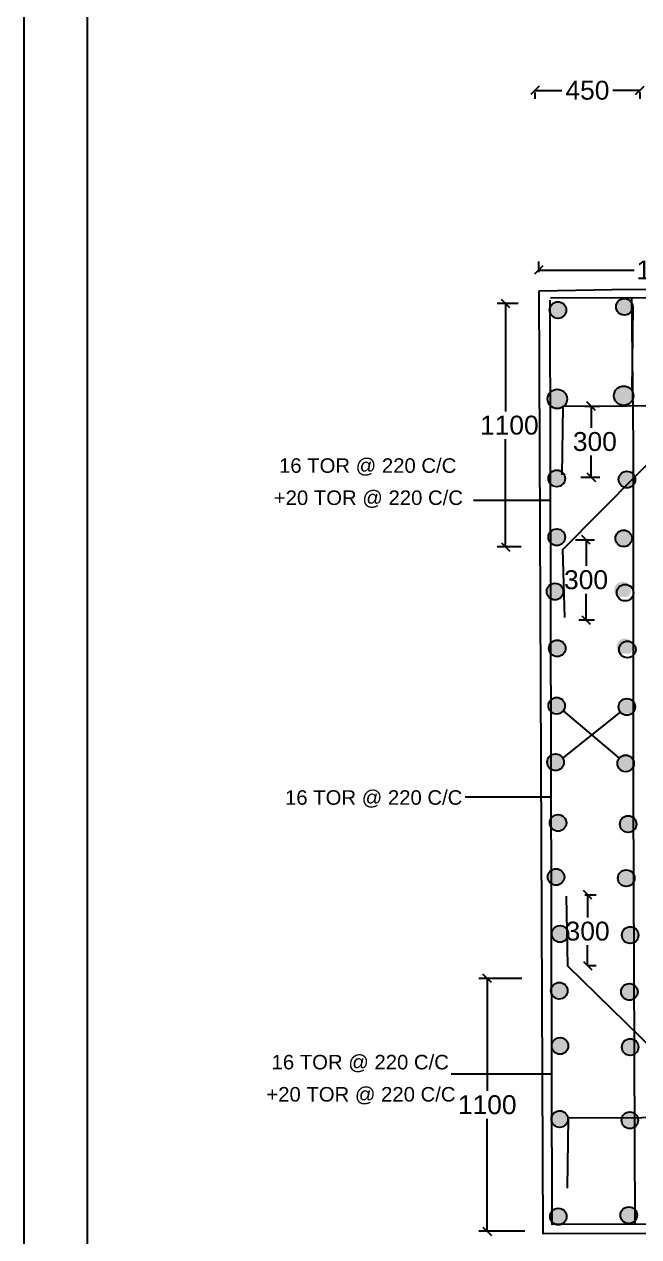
# Model space of a CAD drawing. Header units: inches. Extents: x 130.5 to 230.5, y 130.1 to 207.5.
# Drawn here: x 130.46 to 143.46, y 143.13 to 168.81 of the extents above; entities that cross this region are included whole.
import ezdxf

# ---------------------------------------------------------------- set-up
doc = ezdxf.new("R2010")
doc.units = ezdxf.units.IN
doc.header["$MEASUREMENT"] = 0
doc.layers.add('DRAWING', color=7, linetype='Continuous')
doc.styles.get("Standard").update_dxf_attribs({"font": 'arial.ttf'})
doc.dimstyles.get("Standard").update_dxf_attribs({"dimtxt": 0.18, "dimasz": 0.18, "dimexe": 0.18, "dimexo": 0.0625, "dimgap": 0.09, "dimtad": 0, "dimtih": 1, "dimtoh": 1, "dimdec": 4, "dimzin": 0, "dimdsep": 46, "dimtxsty": 'Standard', "dimblk": 'OBLIQUE', "dimblk1": 'OBLIQUE', "dimcen": 0.09, "dimadec": 0, "dimazin": 0, "dimtfac": 1, "dimtdec": 4, "dimtofl": 0, "dimtmove": 0, "dimatfit": 3, "dimfxl": 0, "dimtolj": 1, "dimtzin": 0, "dimarcsym": 0})
picture_1 = doc.add_image_def('image1.jpg', size_in_pixel=(4276, 3308))

# ---------------------------------------------------------------- blocks, each defined once
blk = doc.blocks.new('_Oblique')
at = {"color": 0, "linetype": 'ByBlock', "lineweight": -2}
blk.add_line((-0.5, -0.5), (0.5, 0.5), dxfattribs=at)
blk = doc.blocks.new('*D49')
at = {"layer": 'Defpoints', "color": 0, "transparency": 16777216}
for p in [(141.267, 167.427), (143.488, 167.441), (143.488, 167.413)]:
    blk.add_point(p, dxfattribs=at)
at = {"layer": 'DRAWING', "color": 0, "lineweight": -2, "transparency": 16777216}
for p, q in [((141.267, 167.413), (141.838, 167.413)), ((141.267, 167.364), (141.267, 167.233)), ((143.488, 167.413), (142.917, 167.413)), ((143.488, 167.379), (143.488, 167.233))]:
    blk.add_line(p, q, dxfattribs=at)
at = {"layer": 'DRAWING', "color": 0, "lineweight": -2, "transparency": 16777216, "xscale": 0.18, "yscale": 0.18, "zscale": 0.18, "rotation": 180}
blk.add_blockref('_Oblique', (141.267, 167.413), dxfattribs=at)
at = {"layer": 'DRAWING', "color": 0, "lineweight": -2, "transparency": 16777216, "xscale": 0.18, "yscale": 0.18, "zscale": 0.18}
blk.add_blockref('_Oblique', (143.488, 167.413), dxfattribs=at)
at = {"layer": 'DRAWING', "color": 0, "transparency": 16777216, "insert": (142.378, 167.413), "char_height": 0.4, "attachment_point": 5}
blk.add_mtext('\\A1;450', dxfattribs=at)
blk = doc.blocks.new('*D56')
at = {"layer": 'Defpoints', "color": 0, "transparency": 16777216}
for p in [(146.724, 163.606), (141.347, 163.496), (146.724, 163.512)]:
    blk.add_point(p, dxfattribs=at)
at = {"layer": 'DRAWING', "color": 0, "lineweight": -2, "transparency": 16777216}
for p, q in [((141.347, 163.559), (141.347, 163.786)), ((141.347, 163.606), (143.367, 163.606)), ((146.724, 163.606), (144.703, 163.606)), ((146.724, 163.575), (146.724, 163.786))]:
    blk.add_line(p, q, dxfattribs=at)
at = {"layer": 'DRAWING', "color": 0, "lineweight": -2, "transparency": 16777216, "xscale": 0.18, "yscale": 0.18, "zscale": 0.18, "rotation": 180}
blk.add_blockref('_Oblique', (141.347, 163.606), dxfattribs=at)
at = {"layer": 'DRAWING', "color": 0, "lineweight": -2, "transparency": 16777216, "xscale": 0.18, "yscale": 0.18, "zscale": 0.18}
blk.add_blockref('_Oblique', (146.724, 163.606), dxfattribs=at)
at = {"layer": 'DRAWING', "color": 0, "transparency": 16777216, "insert": (144.035, 163.606), "char_height": 0.4, "attachment_point": 5}
blk.add_mtext('\\A1;1100', dxfattribs=at)
blk = doc.blocks.new('*D66')
at = {"layer": 'Defpoints', "color": 0, "transparency": 16777216}
for p in [(140.974, 162.896), (140.647, 157.741), (141.039, 157.741)]:
    blk.add_point(p, dxfattribs=at)
at = {"layer": 'DRAWING', "color": 0, "lineweight": -2, "transparency": 16777216}
for p, q in [((140.912, 162.896), (140.467, 162.896)), ((140.647, 162.896), (140.647, 160.613)), ((140.647, 157.741), (140.647, 160.024)), ((140.977, 157.741), (140.467, 157.741))]:
    blk.add_line(p, q, dxfattribs=at)
at = {"layer": 'DRAWING', "color": 0, "lineweight": -2, "transparency": 16777216, "xscale": 0.18, "yscale": 0.18, "zscale": 0.18}
for p, rotation in [((140.647, 162.896), 90), ((140.647, 157.741), 270)]:
    blk.add_blockref('_Oblique', p, dxfattribs=dict(at, rotation=rotation))
at = {"layer": 'DRAWING', "color": 0, "transparency": 16777216, "insert": (140.647, 160.319), "char_height": 0.4, "attachment_point": 5}
blk.add_mtext('\\A1; 1100', dxfattribs=at)
blk = doc.blocks.new('*D91')
at = {"layer": 'Defpoints', "color": 0, "transparency": 16777216}
for p in [(142.261, 160.725), (142.175, 159.22), (142.458, 159.22)]:
    blk.add_point(p, dxfattribs=at)
at = {"layer": 'DRAWING', "color": 0, "lineweight": -2, "transparency": 16777216}
for p, q in [((142.324, 160.725), (142.638, 160.725)), ((142.458, 160.725), (142.458, 160.267)), ((142.458, 159.22), (142.458, 159.678)), ((142.237, 159.22), (142.638, 159.22))]:
    blk.add_line(p, q, dxfattribs=at)
at = {"layer": 'DRAWING', "color": 0, "lineweight": -2, "transparency": 16777216, "xscale": 0.18, "yscale": 0.18, "zscale": 0.18}
for p, rotation in [((142.458, 160.725), 90), ((142.458, 159.22), 270)]:
    blk.add_blockref('_Oblique', p, dxfattribs=dict(at, rotation=rotation))
at = {"layer": 'DRAWING', "color": 0, "transparency": 16777216, "insert": (142.458, 159.972), "char_height": 0.4, "attachment_point": 5}
blk.add_mtext('\\A1; 300', dxfattribs=at)
blk = doc.blocks.new('*D93')
at = {"layer": 'Defpoints', "color": 0, "transparency": 16777216}
for p in [(142.062, 157.894), (142.131, 156.196), (142.349, 156.196)]:
    blk.add_point(p, dxfattribs=at)
at = {"layer": 'DRAWING', "color": 0, "lineweight": -2, "transparency": 16777216}
for p, q in [((142.125, 157.894), (142.529, 157.894)), ((142.349, 157.894), (142.349, 157.339)), ((142.349, 156.196), (142.349, 156.751)), ((142.194, 156.196), (142.529, 156.196))]:
    blk.add_line(p, q, dxfattribs=at)
at = {"layer": 'DRAWING', "color": 0, "lineweight": -2, "transparency": 16777216, "xscale": 0.18, "yscale": 0.18, "zscale": 0.18}
for p, rotation in [((142.349, 157.894), 90), ((142.349, 156.196), 270)]:
    blk.add_blockref('_Oblique', p, dxfattribs=dict(at, rotation=rotation))
at = {"layer": 'DRAWING', "color": 0, "transparency": 16777216, "insert": (142.349, 157.045), "char_height": 0.4, "attachment_point": 5}
blk.add_mtext('\\A1;300', dxfattribs=at)
blk = doc.blocks.new('*D83')
at = {"layer": 'Defpoints', "color": 0, "transparency": 16777216}
for p in [(142.259, 150.372), (142.318, 148.873), (142.382, 148.873)]:
    blk.add_point(p, dxfattribs=at)
at = {"layer": 'DRAWING', "color": 0, "lineweight": -2, "transparency": 16777216}
for p, q in [((142.321, 150.372), (142.562, 150.372)), ((142.382, 150.372), (142.382, 149.896)), ((142.382, 148.873), (142.382, 149.308)), ((142.381, 148.873), (142.562, 148.873))]:
    blk.add_line(p, q, dxfattribs=at)
at = {"layer": 'DRAWING', "color": 0, "lineweight": -2, "transparency": 16777216, "xscale": 0.18, "yscale": 0.18, "zscale": 0.18}
for p, rotation in [((142.382, 150.372), 90), ((142.382, 148.873), 270)]:
    blk.add_blockref('_Oblique', p, dxfattribs=dict(at, rotation=rotation))
at = {"layer": 'DRAWING', "color": 0, "transparency": 16777216, "insert": (142.382, 149.602), "char_height": 0.4, "attachment_point": 5}
blk.add_mtext('\\A1;300', dxfattribs=at)
blk = doc.blocks.new('*D84')
at = {"layer": 'Defpoints', "color": 0, "transparency": 16777216}
for p in [(141.055, 148.603), (140.257, 143.247), (141.114, 143.247)]:
    blk.add_point(p, dxfattribs=at)
at = {"layer": 'DRAWING', "color": 0, "lineweight": -2, "transparency": 16777216}
for p, q in [((140.992, 148.603), (140.077, 148.603)), ((140.257, 148.603), (140.257, 146.219)), ((140.257, 143.247), (140.257, 145.631)), ((141.051, 143.247), (140.077, 143.247))]:
    blk.add_line(p, q, dxfattribs=at)
at = {"layer": 'DRAWING', "color": 0, "lineweight": -2, "transparency": 16777216, "xscale": 0.18, "yscale": 0.18, "zscale": 0.18}
for p, rotation in [((140.257, 148.603), 90), ((140.257, 143.247), 270)]:
    blk.add_blockref('_Oblique', p, dxfattribs=dict(at, rotation=rotation))
at = {"layer": 'DRAWING', "color": 0, "transparency": 16777216, "insert": (140.257, 145.925), "char_height": 0.4, "attachment_point": 5}
blk.add_mtext('\\A1;1100', dxfattribs=at)

msp = doc.modelspace()

# ---------------------------------------------------------------- hatches: boundary and pattern name
at = {"layer": 'DRAWING'}
h = msp.add_hatch(color=256, dxfattribs=at)
h.dxf.hatch_style = 1
h.paths.add_polyline_path([(141.57876, 162.75884, 0.23868129), (141.65059, 162.61694), (141.85449, 162.61368, 0.24714778), (141.93091, 162.75884, 1)])
h = msp.add_hatch(color=256, dxfattribs=at)
h.dxf.hatch_style = 1
h.paths.add_polyline_path([(142.98393, 162.8271, 0.23868129), (143.05576, 162.68521), (143.25966, 162.68194, 0.24714778), (143.33608, 162.8271, 1)])
h = msp.add_hatch(color=256, dxfattribs=at)
h.dxf.hatch_style = 1
h.paths.add_polyline_path([(141.9461, 160.87644, 1), (141.53531, 160.87644, 1)])
h = msp.add_hatch(color=256, dxfattribs=at)
h.dxf.hatch_style = 1
h.paths.add_polyline_path([(143.35127, 160.94471, 1), (142.94048, 160.94471, 1)])
h = msp.add_hatch(color=256, dxfattribs=at)
h.dxf.hatch_style = 1
h.paths.add_polyline_path([(141.55311, 159.19377, 0.23868129), (141.62494, 159.05187), (141.82884, 159.04861, 0.24714778), (141.90526, 159.19377, 1)])
h = msp.add_hatch(color=256, dxfattribs=at)
h.dxf.hatch_style = 1
h.paths.add_polyline_path([(143.03823, 159.16952, 0.23868129), (143.11005, 159.02762), (143.31396, 159.02436, 0.24714778), (143.39038, 159.16952, 1)])
h = msp.add_hatch(color=256, dxfattribs=at)
h.dxf.hatch_style = 1
h.paths.add_polyline_path([(141.55311, 157.94741, 0.23868129), (141.62494, 157.80551), (141.82884, 157.80225, 0.24714778), (141.90526, 157.94741, 1)])
h = msp.add_hatch(color=256, dxfattribs=at)
h.dxf.hatch_style = 1
h.paths.add_polyline_path([(142.97023, 157.92379, 0.23868129), (143.04206, 157.78189), (143.24596, 157.77863, 0.24714778), (143.32238, 157.92379, 1)])
h = msp.add_hatch(color=256, dxfattribs=at)
h.dxf.hatch_style = 1
h.paths.add_polyline_path([(141.51547, 156.79727, 0.23868129), (141.5873, 156.65537), (141.79121, 156.65211, 0.24714778), (141.86763, 156.79727, 1)])
h = msp.add_hatch(color=256, dxfattribs=at)
h.dxf.hatch_style = 1
h.paths.add_polyline_path([(142.94754, 156.829, 0.23868129), (143.01937, 156.6871), (143.22327, 156.68384, 0.24714778), (143.29969, 156.829, 1)])
h = msp.add_hatch(color=256, dxfattribs=at)
h.dxf.hatch_style = 1
h.paths.add_polyline_path([(141.56252, 155.59432, 0.23868129), (141.63435, 155.45242), (141.83825, 155.44916, 0.24714778), (141.91467, 155.59432, 1)])
h = msp.add_hatch(color=256, dxfattribs=at)
h.dxf.hatch_style = 1
h.paths.add_polyline_path([(142.99458, 155.62605, 0.23868129), (143.06641, 155.48415), (143.27032, 155.48089, 0.24714778), (143.34674, 155.62605, 1)])
h = msp.add_hatch(color=256, dxfattribs=at)
h.dxf.hatch_style = 1
h.paths.add_polyline_path([(141.55106, 154.37805, 0.23868129), (141.62289, 154.23615), (141.82679, 154.23289, 0.24714778), (141.90321, 154.37805, 1)])
h = msp.add_hatch(color=256, dxfattribs=at)
h.dxf.hatch_style = 1
h.paths.add_polyline_path([(143.03618, 154.35379, 0.23868129), (143.108, 154.21189), (143.31191, 154.20863, 0.24714778), (143.38833, 154.35379, 1)])
h = msp.add_hatch(color=256, dxfattribs=at)
h.dxf.hatch_style = 1
h.paths.add_polyline_path([(141.5266, 153.1811, 0.23868129), (141.59843, 153.0392), (141.80234, 153.03594, 0.24714778), (141.87876, 153.1811, 1)])
h = msp.add_hatch(color=256, dxfattribs=at)
h.dxf.hatch_style = 1
h.paths.add_polyline_path([(143.01172, 153.15684, 0.23868129), (143.08355, 153.01494), (143.28745, 153.01168, 0.24714778), (143.36387, 153.15684, 1)])
h = msp.add_hatch(color=256, dxfattribs=at)
h.dxf.hatch_style = 1
h.paths.add_polyline_path([(141.57983, 151.89532, 0.23868129), (141.65166, 151.75343), (141.85557, 151.75016, 0.24714778), (141.93199, 151.89532, 1)])
h = msp.add_hatch(color=256, dxfattribs=at)
h.dxf.hatch_style = 1
h.paths.add_polyline_path([(143.06495, 151.87107, 0.23868129), (143.13678, 151.72917), (143.34068, 151.72591, 0.24714778), (143.4171, 151.87107, 1)])
h = msp.add_hatch(color=256, dxfattribs=at)
h.dxf.hatch_style = 1
h.paths.add_polyline_path([(141.53817, 150.75087, 0.23868129), (141.61, 150.60897), (141.8139, 150.60571, 0.24714778), (141.89032, 150.75087, 1)])
h = msp.add_hatch(color=256, dxfattribs=at)
h.dxf.hatch_style = 1
h.paths.add_polyline_path([(143.02329, 150.72661, 0.23868129), (143.09512, 150.58471), (143.29902, 150.58145, 0.24714778), (143.37544, 150.72661, 1)])
h = msp.add_hatch(color=256, dxfattribs=at)
h.dxf.hatch_style = 1
h.paths.add_polyline_path([(141.6215, 149.54399, 0.23868129), (141.69333, 149.40209), (141.89723, 149.39883, 0.24714778), (141.97365, 149.54399, 1)])
h = msp.add_hatch(color=256, dxfattribs=at)
h.dxf.hatch_style = 1
h.paths.add_polyline_path([(143.10661, 149.51973, 0.23868129), (143.17844, 149.37783), (143.38235, 149.37457, 0.24714778), (143.45877, 149.51973, 1)])
h = msp.add_hatch(color=256, dxfattribs=at)
h.dxf.hatch_style = 1
h.paths.add_polyline_path([(141.60586, 148.34193, 0.23868129), (141.67769, 148.20003), (141.88159, 148.19677, 0.24714778), (141.95801, 148.34193, 1)])
h = msp.add_hatch(color=256, dxfattribs=at)
h.dxf.hatch_style = 1
h.paths.add_polyline_path([(143.09097, 148.31767, 0.23868129), (143.1628, 148.17578), (143.3667, 148.17251, 0.24714778), (143.44312, 148.31767, 1)])
h = msp.add_hatch(color=256, dxfattribs=at)
h.dxf.hatch_style = 1
h.paths.add_polyline_path([(141.6215, 147.17184, 0.23868129), (141.69333, 147.02995), (141.89723, 147.02669, 0.24714778), (141.97365, 147.17184, 1)])
h = msp.add_hatch(color=256, dxfattribs=at)
h.dxf.hatch_style = 1
h.paths.add_polyline_path([(143.10661, 147.14759, 0.23868129), (143.17844, 147.00569), (143.38235, 147.00243, 0.24714778), (143.45877, 147.14759, 1)])
h = msp.add_hatch(color=256, dxfattribs=at)
h.dxf.hatch_style = 1
h.paths.add_polyline_path([(141.61472, 145.6235, 0.23868129), (141.68654, 145.4816), (141.89045, 145.47834, 0.24714778), (141.96687, 145.6235, 1)])
h = msp.add_hatch(color=256, dxfattribs=at)
h.dxf.hatch_style = 1
h.paths.add_polyline_path([(143.09983, 145.59924, 0.23868129), (143.17166, 145.45735), (143.37556, 145.45408, 0.24714778), (143.45198, 145.59924, 1)])
h = msp.add_hatch(color=256, dxfattribs=at)
h.dxf.hatch_style = 1
h.paths.add_polyline_path([(141.58617, 143.55933, 0.23868129), (141.658, 143.41743), (141.8619, 143.41417, 0.24714778), (141.93832, 143.55933, 1)])
h = msp.add_hatch(color=256, dxfattribs=at)
h.dxf.hatch_style = 1
h.paths.add_polyline_path([(143.07792, 143.58744, 0.23868129), (143.14974, 143.44554), (143.35365, 143.44228, 0.24714778), (143.43007, 143.58744, 1)])

# ---------------------------------------------------------------- linework, layer by layer
for points in [[(141.59762, 158.72575), (139.96788, 158.72575)], [(141.62092, 152.44034), (139.78878, 152.44034)], [(141.61028, 146.57393), (139.49597, 146.57393)]]:
    msp.add_lwpolyline(points)
msp.add_lwpolyline([(131.79631, 204.03392), (228.95267, 204.03392), (228.95267, 132.01471), (131.79631, 132.01471)], close=True, dxfattribs=at)
for points in [[(141.35362, 163.16719), (142.90163, 163.19406), (153.84635, 163.24685), (185.25275, 163.36668), (194.34793, 163.36303), (194.45134, 143.35687), (177.40124, 143.25834), (141.43832, 143.19286), (141.35362, 163.16719)], [(194.16704, 163.14469), (194.23645, 143.54555), (162.81983, 143.46249), (141.63295, 143.38905), (141.589, 162.97185)], [(141.59431, 163.01731), (154.32052, 163.03454), (175.3727, 163.06441), (194.16704, 163.14469)], [(143.31461, 163.01964), (143.34932, 159.90404), (143.34847, 152.4583), (143.37989, 143.39511)], [(143.33608, 162.8271), (143.31726, 161.0579)], [(141.89724, 156.24694), (141.85429, 157.68417), (144.23385, 160.09118), (146.82916, 162.71643), (148.42276, 162.69095)], [(141.84481, 159.26579), (141.86489, 160.72302), (149.95238, 160.76706), (193.82666, 160.88574), (193.84801, 159.42542)], [(141.85678, 153.26628), (143.07491, 154.2436)], [(141.86414, 154.26744), (143.05291, 153.27002)], [(141.92495, 150.34779), (141.95891, 148.87179), (147.17714, 143.76627), (148.68787, 143.74947)], [(141.95478, 144.15776), (141.97917, 145.65196), (160.60796, 145.73653), (166.19146, 145.76041), (182.25712, 145.76021), (193.89772, 145.82226), (193.9056, 144.34369)]]:
    msp.add_lwpolyline(points, dxfattribs=at)
for centre, radius in [((141.75484, 162.75884), 0.17608), ((143.16001, 162.8271), 0.17608), ((141.7407, 160.87644), 0.20539), ((143.14588, 160.94471), 0.20539), ((141.72919, 159.19377), 0.17608), ((143.2143, 159.16952), 0.17608), ((141.72919, 157.94741), 0.17608), ((143.1463, 157.92379), 0.17608), ((141.69155, 156.79727), 0.17608), ((143.17667, 156.77301), 0.17608), ((141.73859, 155.59432), 0.17608), ((143.22371, 155.57006), 0.17608), ((141.72714, 154.37805), 0.17608), ((143.21225, 154.35379), 0.17608), ((141.70268, 153.1811), 0.17608), ((143.1878, 153.15684), 0.17608), ((141.75591, 151.89532), 0.17608), ((143.24103, 151.87107), 0.17608), ((141.71425, 150.75087), 0.17608), ((143.19936, 150.72661), 0.17608), ((141.79757, 149.54399), 0.17608), ((143.28269, 149.51973), 0.17608), ((141.78193, 148.34193), 0.17608), ((143.26705, 148.31767), 0.17608), ((141.79757, 147.17184), 0.17608), ((143.28269, 147.14759), 0.17608), ((141.79079, 145.6235), 0.17608), ((143.27591, 145.59924), 0.17608), ((141.76224, 143.55933), 0.17608), ((143.25399, 143.58744), 0.17608)]:
    msp.add_circle(centre, radius, dxfattribs=at)

# ---------------------------------------------------------------- texts
for s, p in [('16 TOR @ 220 C/C ', (135.84903, 159.31163)), ('+20 TOR @ 220 C/C ', (135.73847, 158.63061)), ('16 TOR @ 220 C/C ', (135.97662, 152.28114)), ('16 TOR @ 220 C/C ', (135.69165, 146.67583)), ('+20 TOR @ 220 C/C ', (135.58109, 145.9948))]:
    msp.add_text(s, height=0.3074495, dxfattribs=at).set_placement(p)

# ---------------------------------------------------------------- dimensions: what is measured, and where the dimension line sits
for base, p1, p2, text, picture, middle in [((143.48805, 167.41257), (141.26709, 167.42697), (143.48805, 167.44138), '450', '*D49', (142.37757, 167.41257)), ((146.72397, 163.60635), (141.34654, 163.49641), (146.72397, 163.51211), '1100', '*D56', (144.03525, 163.60635))]:
    dim = msp.add_linear_dim(base=base, p1=p1, p2=p2, text=text, dimstyle='Standard', override={"dimtxt": 0.4}, dxfattribs=at)
    dim.commit()
    dim.dimension.update_dxf_attribs({"geometry": picture, "text_midpoint": middle})
for base, p1, p2, text, picture, middle in [((140.64747, 157.7408), (140.97413, 162.89623), (141.03946, 157.7408), ' 1100', '*D66', (140.64747, 160.31852)), ((142.45778, 159.21979), (142.26141, 160.72518), (142.17468, 159.21979), ' 300', '*D91', (142.45778, 159.97249)), ((142.3489, 156.19614), (142.06205, 157.89432), (142.13112, 156.19614), '300', '*D93', (142.3489, 157.04523)), ((140.25715, 143.24676), (141.05475, 148.60319), (141.11365, 143.24676), '1100', '*D84', (140.25715, 145.92497))]:
    dim = msp.add_linear_dim(base=base, p1=p1, p2=p2, angle=90, text=text, dimstyle='Standard', override={"dimtxt": 0.4}, dxfattribs=at)
    dim.commit()
    dim.dimension.update_dxf_attribs({"geometry": picture, "text_midpoint": middle})
dim = msp.add_linear_dim(base=(142.38201, 148.87317), p1=(142.25857, 150.37222), p2=(142.3182, 148.87317), angle=90, text='300', dimstyle='Standard', override={"dimtxt": 0.4}, dxfattribs=at)
dim.commit()
dim.dimension.update_dxf_attribs({"geometry": '*D83', "text_midpoint": (142.38201, 149.60184), "dimtype": 160})

# ---------------------------------------------------------------- pictures from other files: only their frames are drawn
image = msp.add_image(picture_1, insert=(130.45564, 130.13185), size_in_units=(100, 77.36202), dxfattribs=dict(fade=30))
image.dxf.flags = 7

doc.saveas('drawing.dxf')
